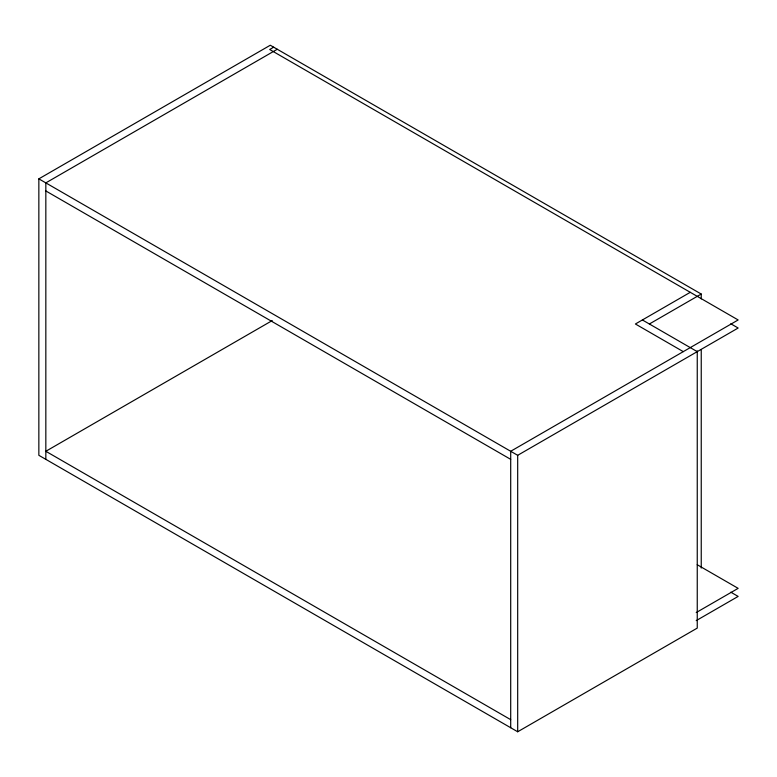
<?xml version="1.0" encoding="UTF-8"?>
<svg xmlns="http://www.w3.org/2000/svg" width="777" height="777" viewBox="0 0 777 777"><rect width="100%" height="100%" fill="white"/><g stroke="black" fill="none" stroke-linecap="round" stroke-linejoin="round"><path stroke-width="1.17" d="M697.251 350.913L697.251 628.098L517.686 731.769L38.85 455.312L38.85 178.856L270.289 45.231L701.242 294.046L701.242 298.892M273.679 47.193L269.687 49.495L738.15 319.959L510.703 451.272L510.703 727.738M277.272 49.262L45.833 182.886L45.833 459.343M272.232 320.571L45.833 451.282L510.703 719.667M690.267 292.317L635.401 323.99L683.284 351.641M649.368 323.99L701.242 294.046M38.85 178.856L517.686 455.312L738.15 328.02L730.807 323.786M696.221 612.558L738.15 588.354L697.222 564.724M696.221 620.619L738.15 596.415L730.807 592.181M642.385 319.959L697.251 351.641M45.833 190.948L510.703 459.343M701.242 349.815L701.242 568.074M517.686 455.312L517.686 731.769"/></g></svg>
